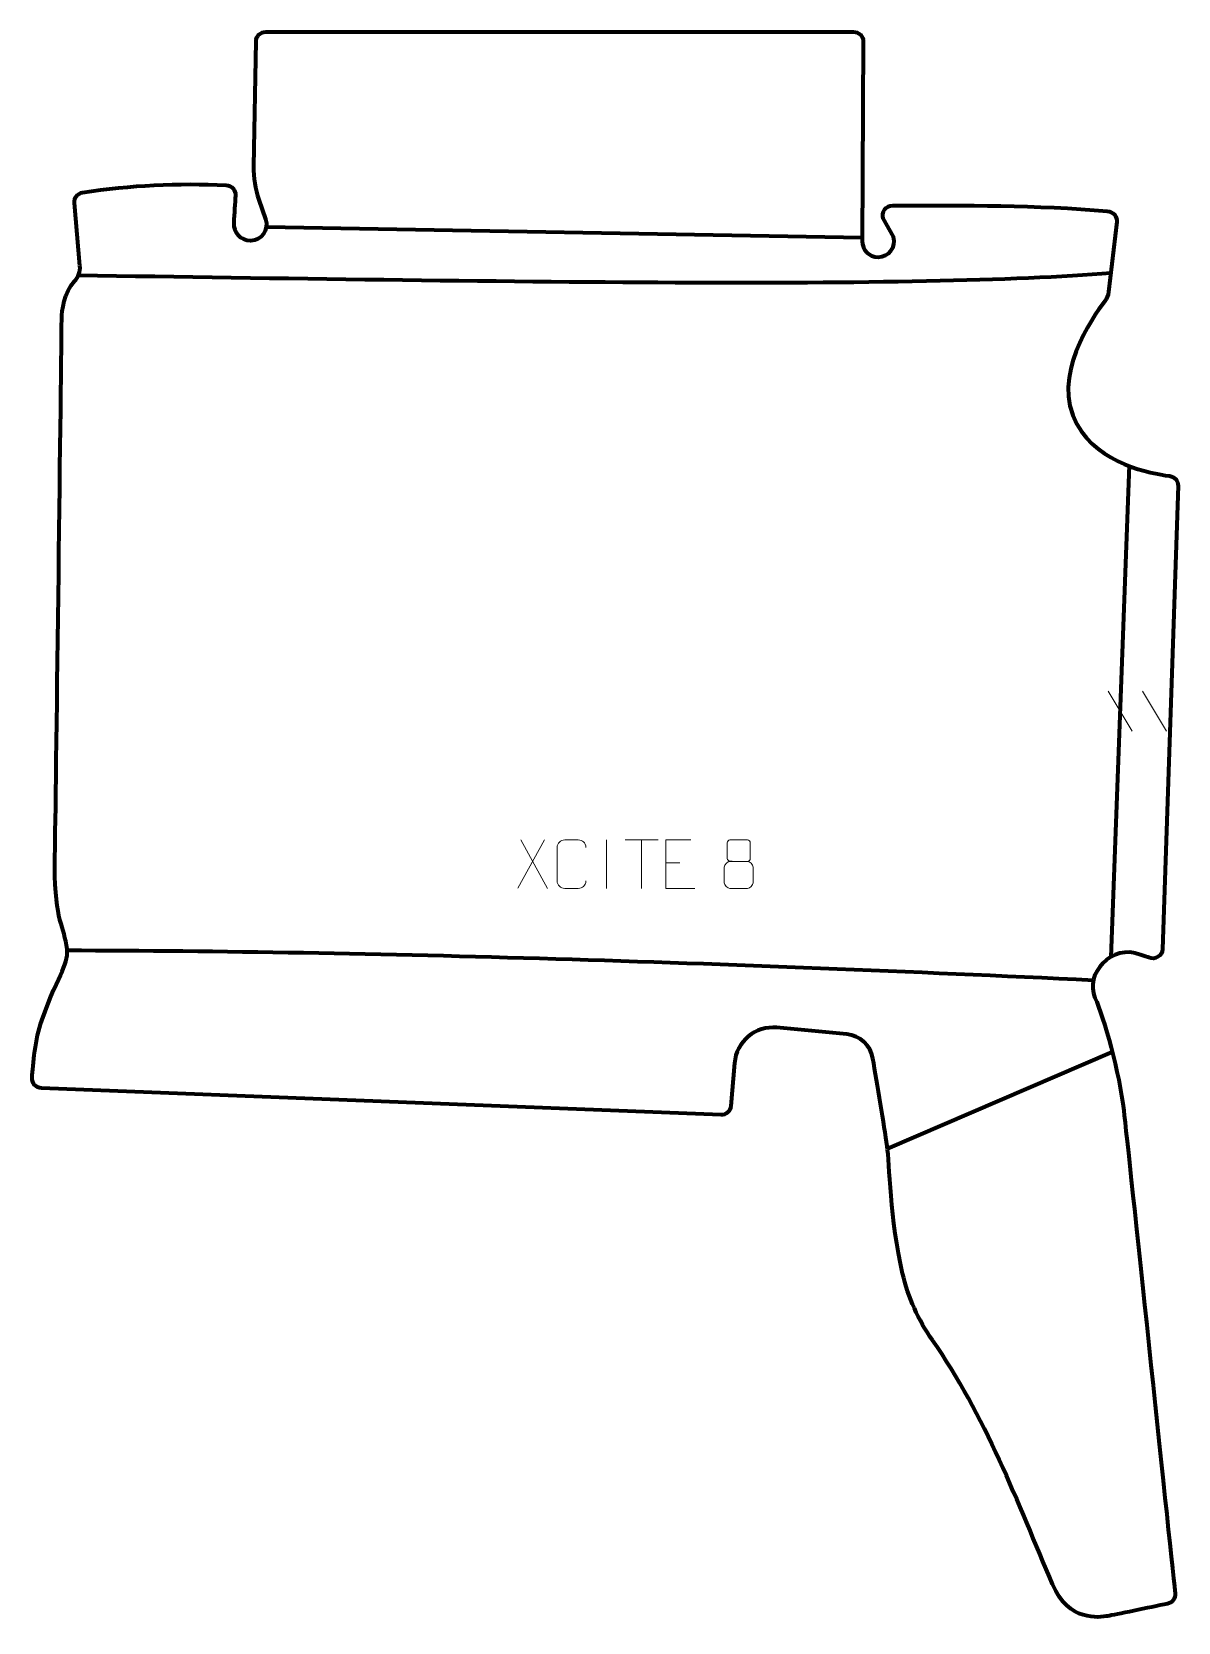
# Model space of a CAD drawing. Header units: millimetres. Extents: x -295 to 295, y -411 to 408.
import ezdxf

# ---------------------------------------------------------------- set-up
doc = ezdxf.new("R2010")
doc.units = ezdxf.units.MM
doc.header["$MEASUREMENT"] = 0
for name, color, linetype in [('layer 1', 7, 'Continuous'), ('layer 2', 7, 'Continuous'), ('layer 3', 7, 'Continuous')]:
    doc.layers.add(name, color=color, linetype=linetype)

msp = doc.modelspace()

# ---------------------------------------------------------------- linework, layer by layer
at = {"layer": 'layer 1', "color": 250, "lineweight": 9}
for points in [[(258.8219, 68.6106), (258.8219, 68.6106), (271.1862, 48.0663), (271.1862, 48.0663)], [(276.5518, 68.6106), (276.5518, 68.6106), (288.9161, 48.0663), (288.9161, 48.0663)], [(-31.1002, -7.9772), (-31.1002, -7.9772), (-44.8408, -32.873), (-44.8408, -32.873)], [(-43.3862, -7.9772), (-43.3862, -7.9772), (-29.6456, -32.9307), (-29.6456, -32.9307)], [(0.7568, -7.9669), (0.7568, -7.9669), (0.7568, -32.941), (0.7568, -32.941)], [(10.2632, -8.0007), (10.2632, -8.0007), (27.2504, -8.0007), (27.2504, -8.0007)], [(18.757, -32.9307), (18.757, -32.9307), (18.757, -7.9772), (18.757, -7.9772)], [(31.3239, -19.8569), (31.3239, -19.8569), (38.492, -19.8569), (38.492, -19.8569)]]:
    msp.add_open_spline(points, degree=3, dxfattribs=at)
for points, knots in [([(-9.8202, -29.113), (-9.96, -31.4364), (-11.6372, -32.916), (-13.7849, -32.9268), (-13.7849, -32.9268), (-16.1168, -32.9264), (-18.4487, -32.9264), (-20.7802, -32.9268), (-20.7802, -32.9268), (-22.7052, -33.0322), (-24.6773, -31.1477), (-24.6661, -29.1304), (-24.6661, -29.1304), (-24.6657, -23.3603), (-24.6657, -17.5906), (-24.6661, -11.8213), (-24.6661, -11.8213), (-24.6619, -9.6832), (-22.9152, -7.964), (-20.7628, -7.9775), (-20.7628, -7.9775), (-18.4371, -7.9775), (-16.111, -7.9775), (-13.7849, -7.9775), (-13.7849, -7.9775), (-11.8383, -7.942), (-9.8469, -9.4335), (-9.8202, -11.8711)], [0, 0, 0, 0, 0.125, 0.125, 0.125, 0.125, 0.25, 0.25, 0.25, 0.25, 0.375, 0.375, 0.375, 0.375, 0.5, 0.5, 0.5, 0.5, 0.625, 0.625, 0.625, 0.625, 0.75, 0.75, 0.75, 0.75, 1, 1, 1, 1]), ([(44.1978, -7.9772), (44.1978, -7.9772), (31.3239, -7.9772), (31.3239, -7.9772), (31.3239, -7.9772), (31.3239, -7.9772), (31.3239, -32.9308), (31.3239, -32.9308), (31.3239, -32.9308), (31.3239, -32.9308), (46.1897, -32.9308), (46.1897, -32.9308)], [0, 0, 0, 0, 0.25, 0.25, 0.25, 0.25, 0.5, 0.5, 0.5, 0.5, 1, 1, 1, 1]), ([(62.8034, -9.4431), (62.8034, -11.6561), (62.8034, -15.3384), (62.8034, -17.5517), (62.8034, -17.5517), (62.8184, -18.0591), (63.6258, -18.9905), (64.3259, -18.9893), (64.3259, -18.9893), (67.2958, -18.9891), (70.266, -19.074), (73.2364, -19.0743), (73.2364, -19.0743), (74.0335, -19.0701), (74.7542, -18.2798), (74.7516, -17.5591), (74.7516, -17.5591), (74.7513, -15.3431), (74.7513, -11.6584), (74.7516, -9.4431), (74.7516, -9.4431), (74.7331, -8.7323), (74.1217, -7.9719), (73.2878, -7.9793), (73.2878, -7.9793), (70.2707, -7.9796), (67.2538, -7.9796), (64.2372, -7.9793), (64.2372, -7.9793), (63.6108, -7.9717), (62.7867, -8.6827), (62.8034, -9.4431)], [0, 0, 0, 0, 0.11111111, 0.11111111, 0.11111111, 0.11111111, 0.22222222, 0.22222222, 0.22222222, 0.22222222, 0.33333333, 0.33333333, 0.33333333, 0.33333333, 0.44444444, 0.44444444, 0.44444444, 0.44444444, 0.55555556, 0.55555556, 0.55555556, 0.55555556, 0.66666667, 0.66666667, 0.66666667, 0.66666667, 0.77777778, 0.77777778, 0.77777778, 0.77777778, 1, 1, 1, 1]), ([(61.3446, -21.9613), (61.3446, -25.1321), (61.3446, -26.8342), (61.3446, -30.0056), (61.3446, -30.0056), (61.3361, -31.2275), (63.034, -32.9202), (64.2866, -32.9287), (64.2866, -32.9287), (67.2697, -32.9284), (70.253, -32.9284), (73.2364, -32.9287), (73.2364, -32.9287), (74.5597, -32.917), (76.1801, -31.2954), (76.169, -29.9962), (76.169, -29.9962), (76.1687, -26.828), (76.1687, -25.1292), (76.169, -21.9613), (76.169, -21.9613), (76.0993, -20.5809), (74.5215, -19.0023), (73.2161, -19.0084), (73.2161, -19.0084), (70.2395, -19.0087), (67.2629, -19.0087), (64.2866, -19.0084), (64.2866, -19.0084), (63.2071, -19.002), (61.3608, -20.5809), (61.3446, -21.9613)], [0, 0, 0, 0, 0.11111111, 0.11111111, 0.11111111, 0.11111111, 0.22222222, 0.22222222, 0.22222222, 0.22222222, 0.33333333, 0.33333333, 0.33333333, 0.33333333, 0.44444444, 0.44444444, 0.44444444, 0.44444444, 0.55555556, 0.55555556, 0.55555556, 0.55555556, 0.66666667, 0.66666667, 0.66666667, 0.66666667, 0.77777778, 0.77777778, 0.77777778, 0.77777778, 1, 1, 1, 1])]:
    msp.add_open_spline(points, degree=3, knots=knots, dxfattribs=at)
at = {"layer": 'layer 2', "color": 12, "lineweight": 200}
msp.add_open_spline([(275.5381, -67.0512), (276.5922, -67.4692), (279.8226, -68.544), (279.8226, -68.544), (279.8226, -68.544), (283.0674, -70.0187), (286.7695, -67.7214), (286.8887, -64.1595), (286.8887, -64.1595), (286.8887, -64.1595), (294.8499, 174.2707), (294.8499, 174.2707), (294.8499, 174.2707), (294.9356, 176.8323), (293.0722, 179.0445), (290.5322, 179.3899), (290.5322, 179.3899), (280.4689, 180.7578), (254.4885, 185.2109), (242.8112, 206.0239), (242.8112, 206.0239), (229.0653, 230.5239), (250.8013, 260.8238), (257.1531, 269.2974), (257.1531, 269.2974), (258.2079, 270.7048), (258.8669, 272.3685), (259.0715, 274.1153), (259.0715, 274.1153), (259.0715, 274.1153), (263.2914, 310.1413), (263.2914, 310.1413), (263.2914, 310.1413), (263.6336, 313.0601), (261.3952, 315.6428), (258.4569, 315.7204), (258.4569, 315.7204), (222.2171, 318.8022), (185.4731, 318.7556), (148.0173, 318.5736), (148.0173, 318.5736), (144.5266, 318.5567), (142.0202, 315.2439), (143.1595, 311.9445), (143.1595, 311.9445), (143.1595, 311.9445), (148.4463, 302.4258), (148.4463, 302.4258), (148.4463, 302.4258), (149.881, 297.2079), (145.9542, 292.0567), (140.5419, 292.0567), (140.5419, 292.0567), (136.0147, 292.0567), (132.3444, 295.7264), (132.3444, 300.253), (132.3444, 300.253), (132.3444, 300.253), (132.8447, 402.9994), (132.8447, 402.9994), (132.8447, 402.9994), (132.8447, 405.7605), (130.6059, 407.9986), (127.8444, 407.9986), (127.8444, 407.9986), (127.8444, 407.9986), (-174.6139, 407.9986), (-174.6139, 407.9986), (-174.6139, 407.9986), (-177.3405, 407.9986), (-179.564, 405.8145), (-179.6127, 403.089), (-179.6127, 403.089), (-179.6127, 403.089), (-180.761, 338.8018), (-180.761, 338.8018), (-180.761, 338.8018), (-180.8661, 332.9253), (-179.9338, 327.0761), (-178.0065, 321.5231), (-178.0065, 321.5231), (-178.0065, 321.5231), (-174.5564, 311.5811), (-174.5564, 311.5811), (-174.5564, 311.5811), (-172.6983, 306.2261), (-176.6755, 300.6371), (-182.3442, 300.6371), (-182.3442, 300.6371), (-182.3442, 300.6371), (-182.6008, 300.6371), (-182.6008, 300.6371), (-182.6008, 300.6371), (-187.5428, 300.6371), (-191.4142, 304.7622), (-191.1027, 309.6387), (-191.1027, 309.6387), (-190.8053, 314.2978), (-190.4532, 319.8113), (-190.2042, 323.7107), (-190.2042, 323.7107), (-190.0274, 326.482), (-192.148, 328.87), (-194.9215, 329.0104), (-194.9215, 329.0104), (-219.6802, 330.2626), (-244.3393, 329.1099), (-268.8884, 325.2969), (-268.8884, 325.2969), (-271.5089, 324.8899), (-273.3539, 322.5022), (-273.0935, 319.8635), (-273.0935, 319.8635), (-273.0935, 319.8635), (-270.2477, 287.4529), (-270.2477, 287.4529), (-270.2477, 287.4529), (-269.993, 284.5525), (-270.9578, 281.6442), (-273.0046, 279.5737), (-273.0046, 279.5737), (-278.5217, 273.9918), (-279.5645, 264.1669), (-279.6051, 260.5385), (-279.6051, 260.5385), (-280.069, 219.3418), (-282.5755, 12.6413), (-283.117, -16.0688), (-283.117, -16.0688), (-283.7146, -47.7394), (-278.9334, -51.3249), (-277.1406, -62.0809), (-277.1406, -62.0809), (-275.3478, -72.837), (-280.7266, -74.6295), (-289.8889, -100.9221), (-289.8889, -100.9221), (-293.2068, -110.444), (-294.4144, -123.4112), (-294.843, -130.4771), (-294.843, -130.4771), (-295.013, -133.2763), (-292.8516, -135.6678), (-290.0487, -135.7782), (-290.0487, -135.7782), (-290.0487, -135.7782), (59.5392, -149.5349), (59.5392, -149.5349), (59.5392, -149.5349), (62.2104, -149.64), (64.4922, -147.6252), (64.7176, -144.9618), (64.7176, -144.9618), (64.7176, -144.9618), (66.5937, -122.8317), (66.5937, -122.8317), (66.5937, -122.8317), (67.5328, -111.7526), (77.3297, -103.5669), (88.401, -104.6112), (88.401, -104.6112), (88.401, -104.6112), (124.4355, -108.0112), (124.4355, -108.0112), (124.4355, -108.0112), (131.1838, -108.6479), (136.6663, -113.7296), (137.8111, -120.4095), (137.8111, -120.4095), (140.051, -133.4847), (143.6171, -154.6089), (145.1958, -165.6576), (145.1958, -165.6576), (146.3896, -174.0126), (146.6891, -203.7927), (153.1012, -231.0856), (153.1012, -231.0856), (156.0042, -243.4409), (161.212, -255.1545), (168.5159, -265.5349), (168.5159, -265.5349), (195.1978, -303.4559), (212.8142, -350.0045), (230.2647, -391.1366), (230.2647, -391.1366), (238.5462, -410.6564), (254.3658, -408.2664), (258.7483, -407.4696), (258.7483, -407.4696), (262.092, -406.8622), (280.7387, -403.0083), (289.3945, -401.215), (289.3945, -401.215), (291.9016, -400.6955), (293.6063, -398.3635), (293.3378, -395.8179), (293.3378, -395.8179), (289.9539, -363.7368), (269.47, -169.6156), (266.9127, -147.3328), (266.9127, -147.3328), (264.6754, -127.8415), (256.7558, -99.5105), (252.1179, -89.2353), (252.1179, -89.2353), (246.604, -77.02), (260.7408, -61.1847), (275.5381, -67.0512)], degree=3, knots=[0, 0, 0, 0, 0.01886792, 0.01886792, 0.01886792, 0.01886792, 0.03773585, 0.03773585, 0.03773585, 0.03773585, 0.05660377, 0.05660377, 0.05660377, 0.05660377, 0.0754717, 0.0754717, 0.0754717, 0.0754717, 0.09433962, 0.09433962, 0.09433962, 0.09433962, 0.11320755, 0.11320755, 0.11320755, 0.11320755, 0.13207547, 0.13207547, 0.13207547, 0.13207547, 0.1509434, 0.1509434, 0.1509434, 0.1509434, 0.16981132, 0.16981132, 0.16981132, 0.16981132, 0.18867925, 0.18867925, 0.18867925, 0.18867925, 0.20754717, 0.20754717, 0.20754717, 0.20754717, 0.22641509, 0.22641509, 0.22641509, 0.22641509, 0.24528302, 0.24528302, 0.24528302, 0.24528302, 0.26415094, 0.26415094, 0.26415094, 0.26415094, 0.28301887, 0.28301887, 0.28301887, 0.28301887, 0.30188679, 0.30188679, 0.30188679, 0.30188679, 0.32075472, 0.32075472, 0.32075472, 0.32075472, 0.33962264, 0.33962264, 0.33962264, 0.33962264, 0.35849057, 0.35849057, 0.35849057, 0.35849057, 0.37735849, 0.37735849, 0.37735849, 0.37735849, 0.39622642, 0.39622642, 0.39622642, 0.39622642, 0.41509434, 0.41509434, 0.41509434, 0.41509434, 0.43396226, 0.43396226, 0.43396226, 0.43396226, 0.45283019, 0.45283019, 0.45283019, 0.45283019, 0.47169811, 0.47169811, 0.47169811, 0.47169811, 0.49056604, 0.49056604, 0.49056604, 0.49056604, 0.50943396, 0.50943396, 0.50943396, 0.50943396, 0.52830189, 0.52830189, 0.52830189, 0.52830189, 0.54716981, 0.54716981, 0.54716981, 0.54716981, 0.56603774, 0.56603774, 0.56603774, 0.56603774, 0.58490566, 0.58490566, 0.58490566, 0.58490566, 0.60377358, 0.60377358, 0.60377358, 0.60377358, 0.62264151, 0.62264151, 0.62264151, 0.62264151, 0.64150943, 0.64150943, 0.64150943, 0.64150943, 0.66037736, 0.66037736, 0.66037736, 0.66037736, 0.67924528, 0.67924528, 0.67924528, 0.67924528, 0.69811321, 0.69811321, 0.69811321, 0.69811321, 0.71698113, 0.71698113, 0.71698113, 0.71698113, 0.73584906, 0.73584906, 0.73584906, 0.73584906, 0.75471698, 0.75471698, 0.75471698, 0.75471698, 0.77358491, 0.77358491, 0.77358491, 0.77358491, 0.79245283, 0.79245283, 0.79245283, 0.79245283, 0.81132075, 0.81132075, 0.81132075, 0.81132075, 0.83018868, 0.83018868, 0.83018868, 0.83018868, 0.8490566, 0.8490566, 0.8490566, 0.8490566, 0.86792453, 0.86792453, 0.86792453, 0.86792453, 0.88679245, 0.88679245, 0.88679245, 0.88679245, 0.90566038, 0.90566038, 0.90566038, 0.90566038, 0.9245283, 0.9245283, 0.9245283, 0.9245283, 0.94339623, 0.94339623, 0.94339623, 0.94339623, 0.96226415, 0.96226415, 0.96226415, 0.96226415, 1, 1, 1, 1], dxfattribs=at)
at = {"layer": 'layer 3', "color": 142, "lineweight": 200}
for points in [[(-174.2161, 307.5294), (-174.2161, 307.5294), (132.3537, 302.1763), (132.3537, 302.1763)], [(-270.9654, 282.709), (-62.9017, 279.7041), (162.6757, 275.415), (260.2256, 284.0072)], [(269.7824, 184.9274), (269.7824, 184.9274), (260.2256, -68.2506), (260.2256, -68.2506)], [(-276.8297, -64.779), (-121.2391, -65.0408), (62.1365, -71.0574), (251.2721, -80.1255)], [(261.0311, -117.2257), (261.0311, -117.2257), (145.3566, -166.9811), (145.3566, -166.9811)]]:
    msp.add_open_spline(points, degree=3, dxfattribs=at)

doc.saveas('drawing.dxf')
